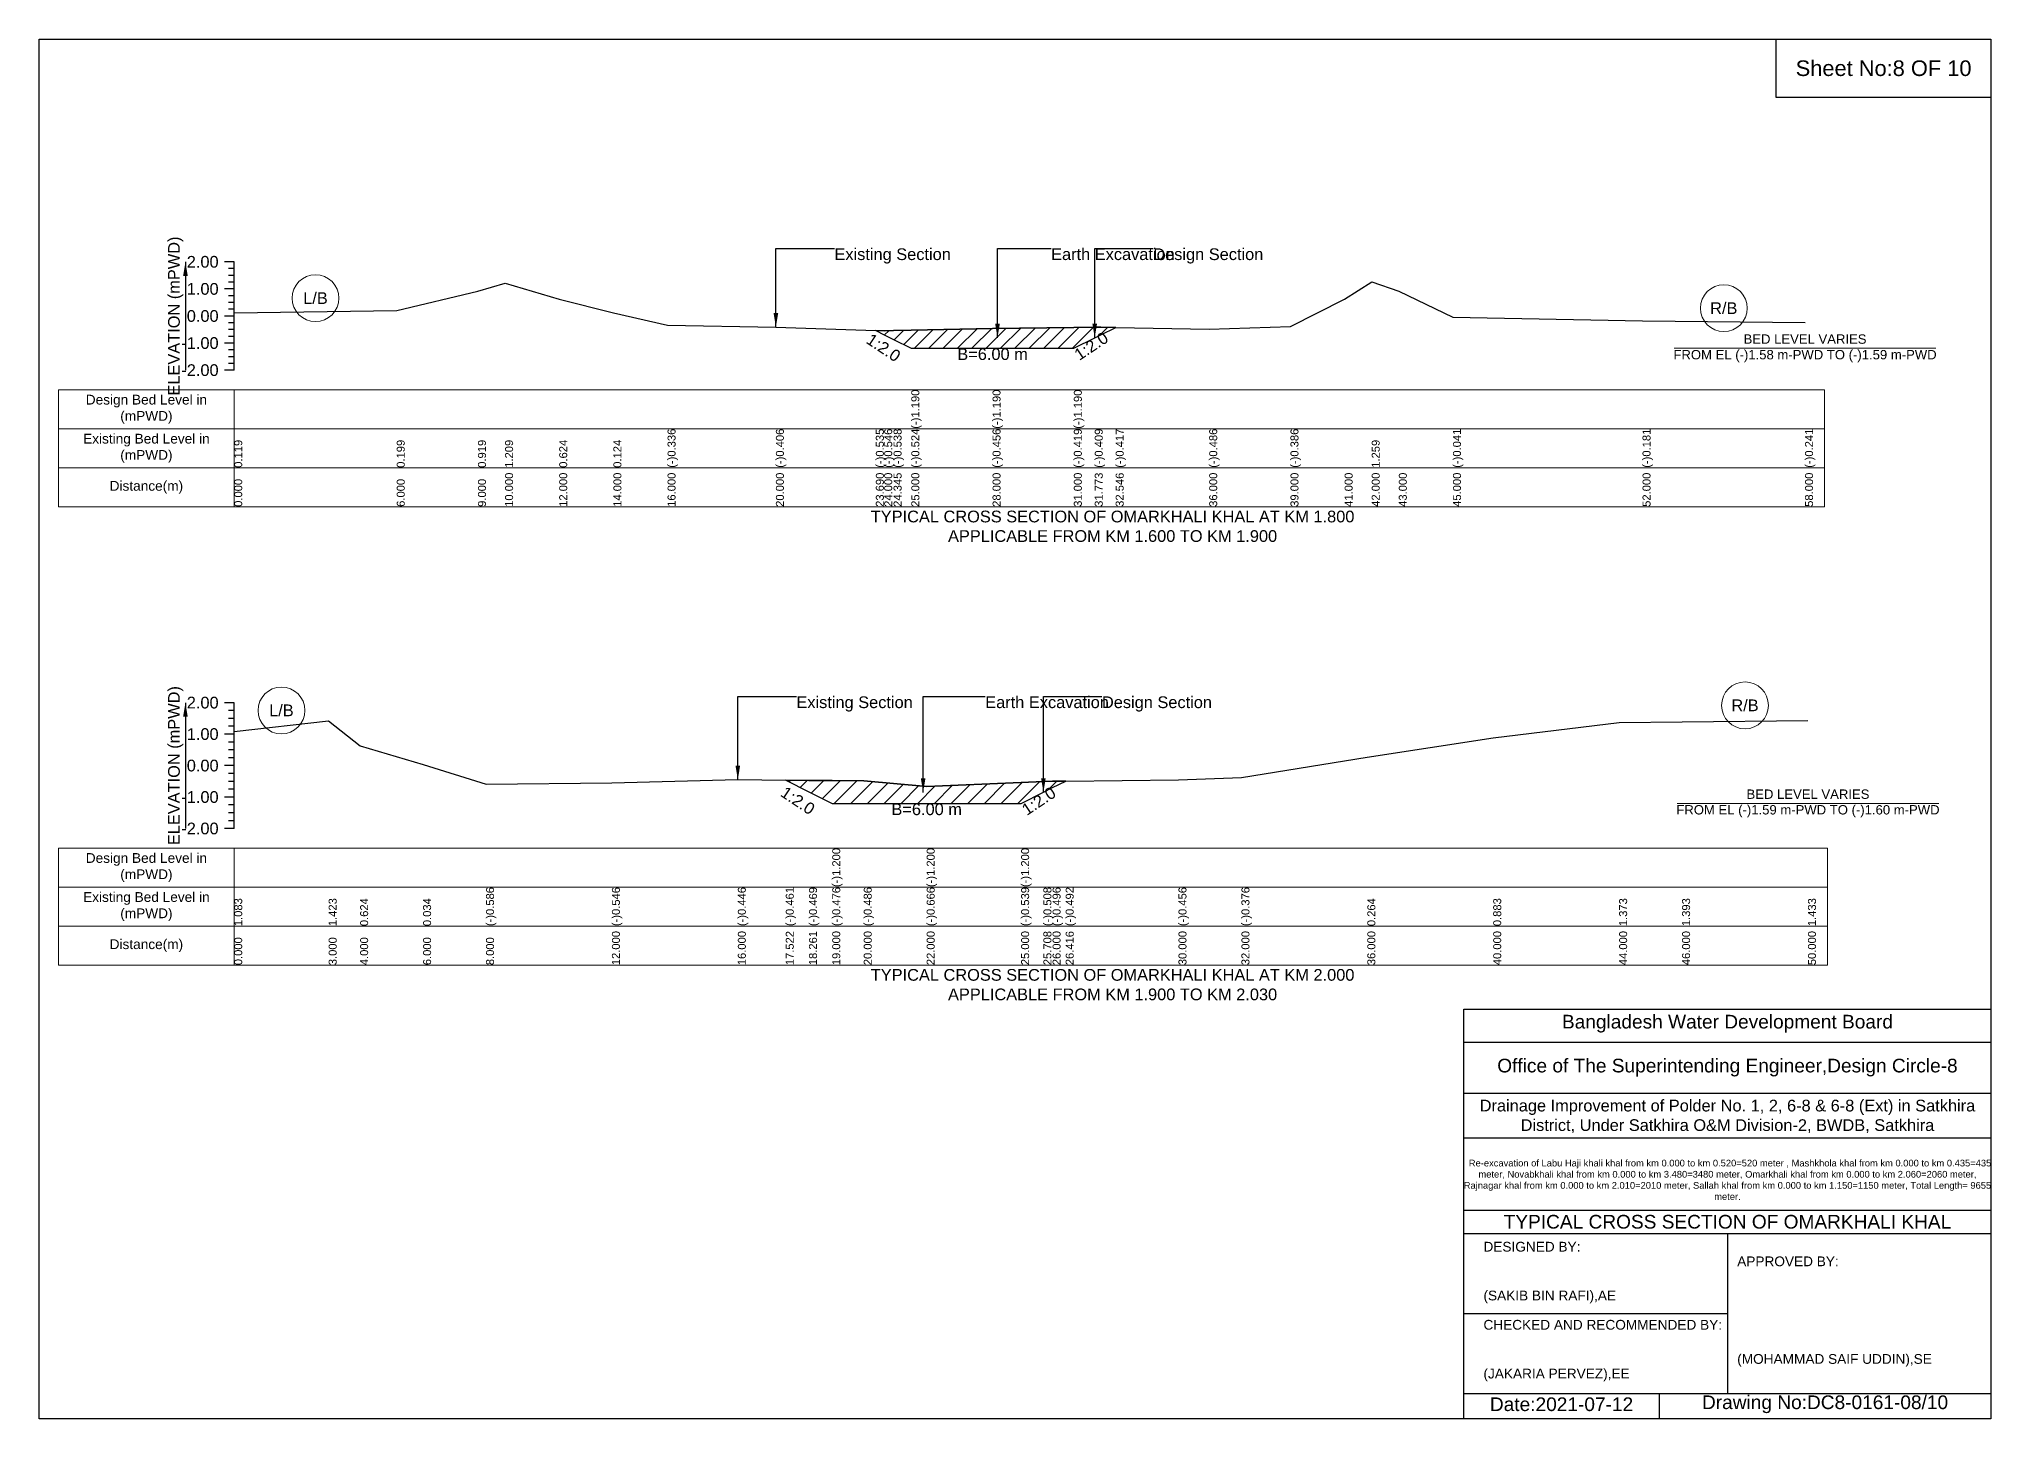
# Model space of a CAD drawing. Header units: inches. Extents: x 91000 to 648000, y -5656 to 141.
# Drawn here: x 440000 to 448000, y -5656 to 0 of the extents above; entities that cross this region are included whole.
import ezdxf

# ---------------------------------------------------------------- set-up
doc = ezdxf.new("R2010")
doc.units = ezdxf.units.IN
doc.header["$LTSCALE"] = 7
doc.header["$MEASUREMENT"] = 0
for name, color, linetype, lineweight in [('Cross section Data Border', 7, 'Continuous', 9), ('Cross Section Labels', 7, 'Continuous', 9), ('Existing_Bed_Level for Xsection', 7, 'Continuous', 25)]:
    doc.layers.add(name, color=color, linetype=linetype, lineweight=lineweight)
doc.styles.get("Standard").update_dxf_attribs({"font": 'arial.ttf'})
doc.dimstyles.get("Standard").update_dxf_attribs({"dimtxt": 0.18, "dimasz": 0.18, "dimexe": 0.18, "dimexo": 0.0625, "dimgap": 0.09, "dimtad": 0, "dimtih": 1, "dimtoh": 1, "dimdec": 4, "dimzin": 0, "dimdsep": 46, "dimtxsty": 'Standard', "dimcen": 0.09, "dimadec": 0, "dimazin": 0, "dimtfac": 1, "dimtdec": 4, "dimtofl": 0, "dimtmove": 0, "dimatfit": 3, "dimfxl": 1, "dimtolj": 1, "dimtzin": 0, "dimarcsym": 0})

msp = doc.modelspace()

# ---------------------------------------------------------------- hatches: boundary and pattern name
at = {"layer": 'Existing_Bed_Level for Xsection'}
h = msp.add_hatch(dxfattribs=at)
h.set_pattern_fill('ANSI31', color=256, scale=333, style=0)
h.paths.add_polyline_path([(443429.6, -1194.8), (443464, -1212), (443502.3, -1231.1), (443575, -1267.5), (443908, -1267.5), (444241, -1267.5), (444326.8, -1224.6), (444352, -1212), (444412.6, -1181.7), (444352, -1180.5), (444326.8, -1180.8), (444241, -1181.8), (443908, -1186), (443575, -1193.5), (443502.3, -1195.1), (443464, -1196)])
h = msp.add_hatch(dxfattribs=at)
h.set_pattern_fill('ANSI31', color=256, scale=387, style=0)
h.paths.add_polyline_path([(443060.4, -3037.6), (443155.7, -3085.2), (443251, -3132.9), (443380, -3132.9), (443638, -3132.9), (444025, -3132.9), (444116.4, -3087.2), (444154, -3068.4), (444207.7, -3041.5), (444154, -3042.1), (444116.4, -3043.7), (444025, -3047.6), (443638, -3064), (443380, -3040.8), (443251, -3039.5), (443155.7, -3038.5)])

# ---------------------------------------------------------------- linework, layer by layer
for points in [[(440000, 0), (448000, 0), (448000, -5656), (440000, -5656)], [(447120, 0), (448000, 0), (448000, -240), (447120, -240)]]:
    msp.add_lwpolyline(points, close=True)
for points in [[(445840, -5656), (445840, -3976), (448000, -3976)], [(445840, -4112), (448000, -4112)], [(445840, -4320), (448000, -4320)], [(445840, -4504), (448000, -4504)], [(445840, -4800), (448000, -4800)], [(445840, -4896), (448000, -4896)], [(446920, -4896), (446920, -5552)], [(445840, -5224), (446920, -5224)], [(445840, -5552), (448000, -5552)], [(446640, -5552), (446640, -5656)]]:
    msp.add_lwpolyline(points)
at = {"layer": 'Cross section Data Border'}
for points in [[(440080, -1437.4), (447318, -1437.4), (447318, -1917.4), (440080, -1917.4)], [(440080, -3316.1), (447330, -3316.1), (447330, -3796.1), (440080, -3796.1)]]:
    msp.add_lwpolyline(points, close=True, dxfattribs=at)
for points in [[(440800, -1437.4), (440800, -1917.4)], [(440080, -1597.4), (447318, -1597.4)], [(440080, -1757.4), (447318, -1757.4)], [(440800, -3316.1), (440800, -3796.1)], [(440080, -3476.1), (447330, -3476.1)], [(440080, -3636.1), (447330, -3636.1)]]:
    msp.add_lwpolyline(points, dxfattribs=at)
at = {"layer": 'Cross Section Labels'}
for points in [[(446702.2, -1267.5), (447773.8, -1267.5)], [(446714.2, -3132.9), (447785.8, -3132.9)]]:
    msp.add_lwpolyline(points, dxfattribs=at)
for centre in [(441133, -1062.2), (446905, -1103.3), (446992, -2731.3), (440993.5, -2751.9)]:
    msp.add_circle(centre, 96, dxfattribs=at)
at = {"layer": 'Existing_Bed_Level for Xsection'}
for points in [[(440800, -913.4), (440760, -913.4)], [(440800, -941.1), (440776, -941.1)], [(440800, -1357.4), (440800, -1246.4), (440800, -1135.4), (440800, -1024.4), (440800, -913.4)], [(440800, -1024.4), (440760, -1024.4)], [(440800, -968.9), (440776, -968.9)], [(440800, -996.6), (440776, -996.6)], [(440800, -1122.2), (441466, -1113.3), (441799, -1033.4), (441910, -1001.2), (442132, -1066.1), (442354, -1121.6), (442576, -1172.7), (443020, -1180.5), (443429.6, -1194.8), (443464, -1196), (443502.3, -1195.1), (443575, -1193.5), (443575, -1193.5), (443908, -1186), (443908, -1186), (444241, -1181.8), (444241, -1181.8), (444326.8, -1180.8), (444352, -1180.5), (444412.6, -1181.7), (444796, -1189.3), (445129, -1178.2), (445351, -1066.1), (445462, -995.6), (445573, -1033.4), (445795, -1139.9), (446572, -1155.5), (447238, -1162.1)], [(440800, -1052.1), (440776, -1052.1)], [(440800, -1079.9), (440776, -1079.9)], [(440800, -1107.6), (440776, -1107.6)], [(440800, -1135.4), (440760, -1135.4)], [(440800, -1163.1), (440776, -1163.1)], [(440800, -1190.9), (440776, -1190.9)], [(440800, -1246.4), (440760, -1246.4)], [(440800, -1218.6), (440776, -1218.6)], [(440800, -1274.1), (440776, -1274.1)], [(440800, -1357.4), (440760, -1357.4)], [(440800, -1301.9), (440776, -1301.9)], [(440800, -1329.6), (440776, -1329.6)], [(440800, -2720.1), (440760, -2720.1)], [(440800, -2752.3), (440776, -2752.3)], [(440800, -2784.6), (440776, -2784.6)], [(440800, -3236.1), (440800, -3107.1), (440800, -2978.1), (440800, -2849.1), (440800, -2720.1)], [(440800, -2838.4), (441187, -2794.5), (441316, -2897.6), (441574, -2973.7), (441832, -3053.7), (442348, -3048.5), (442864, -3035.6), (443060.4, -3037.6), (443155.7, -3038.5), (443251, -3039.5), (443251, -3039.5), (443380, -3040.8), (443638, -3064), (443638, -3064), (444025, -3047.6), (444025, -3047.6), (444116.4, -3043.7), (444154, -3042.1), (444207.7, -3041.5), (444670, -3036.9), (444928, -3026.6), (445444, -2944), (445960, -2864.2), (446476, -2801), (446734, -2798.4), (447250, -2793.2)], [(440800, -2849.1), (440760, -2849.1)], [(440800, -2816.8), (440776, -2816.8)], [(440800, -2881.3), (440776, -2881.3)], [(440800, -2913.6), (440776, -2913.6)], [(440800, -2945.8), (440776, -2945.8)], [(440800, -2978.1), (440760, -2978.1)], [(440800, -3010.3), (440776, -3010.3)], [(440800, -3107.1), (440760, -3107.1)], [(440800, -3042.6), (440776, -3042.6)], [(440800, -3074.8), (440776, -3074.8)], [(440800, -3139.3), (440776, -3139.3)], [(440800, -3171.6), (440776, -3171.6)], [(440800, -3236.1), (440760, -3236.1)], [(440800, -3203.8), (440776, -3203.8)]]:
    msp.add_lwpolyline(points, dxfattribs=at)
for points in [[(443429.6, -1194.8), (443429.6, -1194.8), (443464, -1212), (443502.3, -1231.1), (443575, -1267.5), (443575, -1267.5), (443908, -1267.5), (443908, -1267.5), (444241, -1267.5), (444241, -1267.5), (444326.8, -1224.6), (444352, -1212), (444412.6, -1181.7), (444412.6, -1181.7), (444412.6, -1181.7), (444352, -1180.5), (444326.8, -1180.8), (444241, -1181.8), (444241, -1181.8), (443908, -1186), (443908, -1186), (443575, -1193.5), (443575, -1193.5), (443502.3, -1195.1), (443464, -1196), (443429.6, -1194.8)], [(443060.4, -3037.6), (443155.7, -3085.2), (443251, -3132.9), (443251, -3132.9), (443380, -3132.9), (443638, -3132.9), (443638, -3132.9), (444025, -3132.9), (444025, -3132.9), (444116.4, -3087.2), (444154, -3068.4), (444207.7, -3041.5), (444154, -3042.1), (444116.4, -3043.7), (444025, -3047.6), (444025, -3047.6), (443638, -3064), (443638, -3064), (443380, -3040.8), (443251, -3039.5), (443251, -3039.5), (443155.7, -3038.5)]]:
    msp.add_lwpolyline(points, close=True, dxfattribs=at)

# ---------------------------------------------------------------- texts
at = {"attachment_point": 5}
for s, insert, char_height in [('Sheet No:8 OF 10', (447560, -120), 64), ('Bangladesh Water Development Board', (446920, -4036), 56), ('Office of The Superintending Engineer,Design Circle-8', (446920, -4216), 56)]:
    msp.add_mtext(s, dxfattribs=dict(at, insert=insert, char_height=char_height))
for s, insert, char_height, width, attachment_point in [('Drainage Improvement of Polder No. 1, 2, 6-8 & 6-8 (Ext) in Satkhira District, Under Satkhira O&M Division-2, BWDB, Satkhira', (446920, -4416), 48, 2240, 5), ('  Re-excavation of Labu Haji khali khal from km 0.000 to km 0.520=520 meter , Mashkhola khal from km 0.000 to km 0.435=435 meter, Novabkhali khal from km 0.000 to km 3.480=3480 meter, Omarkhali khal from km 0.000 to km 2.060=2060 meter, Rajnagar khal from km 0.000 to km 2.010=2010 meter, Sallah khal from km 0.000 to km 1.150=1150 meter, Total Length= 9655 meter. ', (446920, -4676), 27.4148, 2160, 5), ('TYPICAL CROSS SECTION OF OMARKHALI KHAL', (446920, -4848), 56, 2240, 5), ('DESIGNED BY:^J^J^J(SAKIB BIN RAFI),AE', (445920, -5056), 40, 1120, 4), ('APPROVED BY:^J^J^J^J^J^J(MOHAMMAD SAIF UDDIN),SE', (446960, -5216), 40, 1120, 4), ('CHECKED AND RECOMMENDED BY:^J^J^J(JAKARIA PERVEZ),EE', (445920, -5376), 40, 1120, 4), ('Date:2021-07-12', (446240, -5596), 56, 1120, 5), ('Drawing No:DC8-0161-08/10', (447320, -5596), 56, 1760, 5)]:
    msp.add_mtext(s, dxfattribs=dict(insert=insert, char_height=char_height, width=width, attachment_point=attachment_point))
at = {"layer": 'Cross section Data Border', "char_height": 40, "width": 640, "attachment_point": 5}
for s, insert in [('Design Bed Level in (mPWD)', (440440, -1517.4)), ('Existing Bed Level in (mPWD)', (440440, -1677.4)), ('Distance(m)', (440440, -1837.4)), ('Design Bed Level in (mPWD)', (440440, -3396.1)), ('Existing Bed Level in (mPWD)', (440440, -3556.1)), ('Distance(m)', (440440, -3716.1))]:
    msp.add_mtext(s, dxfattribs=dict(at, insert=insert))
at = {"layer": 'Cross Section Labels'}
for s, insert, char_height, attachment_point in [('Existing Section', (443260, -857.9), 48, 1), ('Earth Excavation', (444148, -857.9), 48, 1), ('Design Section', (444566.8, -857.9), 48, 1), ('L/B', (441133, -1062.2), 48, 5), ('R/B', (446905, -1103.3), 48, 5), ('B=6.00 m', (443908, -1267.5), 48, 2), ('BED LEVEL VARIES ^JFROM EL (-)1.58 m-PWD TO (-)1.59 m-PWD', (447238, -1267.5), 38.4, 5), ('TYPICAL CROSS SECTION OF OMARKHALI KHAL AT KM 1.800^JAPPLICABLE FROM KM 1.600 TO KM 1.900', (444400, -1997.4), 48, 5), ('Existing Section', (443104, -2694.3), 48, 1), ('Earth Excavation', (443878, -2694.3), 48, 1), ('Design Section', (444356.4, -2694.3), 48, 1), ('R/B', (446992, -2731.3), 48, 5), ('L/B', (440993.5, -2751.9), 48, 5), ('BED LEVEL VARIES ^JFROM EL (-)1.59 m-PWD TO (-)1.60 m-PWD', (447250, -3132.9), 38.4, 5), ('B=6.00 m', (443638, -3132.9), 48, 2), ('TYPICAL CROSS SECTION OF OMARKHALI KHAL AT KM 2.000^JAPPLICABLE FROM KM 1.900 TO KM 2.030', (444400, -3876.1), 48, 5)]:
    msp.add_mtext(s, dxfattribs=dict(at, insert=insert, char_height=char_height, attachment_point=attachment_point))
at = {"layer": 'Cross Section Labels', "char_height": 48, "attachment_point": 2}
for insert, rotation in [((443474.6, -1245), 326.30993), ((444299.1, -1238.5), 33.69007), ((443123.4, -3101.4), 326.30993), ((444084.1, -3103.3), 33.69007)]:
    msp.add_mtext('1:2.0', dxfattribs=dict(at, insert=insert, rotation=rotation))
at = {"layer": 'Existing_Bed_Level for Xsection', "rotation": 90}
for s, insert, char_height, attachment_point in [('ELEVATION (mPWD)', (440560, -1135.4), 48, 5), ('(-)1.190', (443575, -1597.4), 32.8, 1), ('(-)1.190', (443908, -1597.4), 32.8, 1), ('(-)1.190', (444241, -1597.4), 32.8, 1), ('(-)0.336', (442576, -1757.4), 32.8, 1), ('(-)0.406', (443020, -1757.4), 32.8, 1), ('(-)0.535', (443429.6, -1757.4), 32.8, 1), ('(-)0.546', (443464, -1757.4), 32.8, 1), ('(-)0.538', (443502.3, -1757.4), 32.8, 1), ('(-)0.524', (443575, -1757.4), 32.8, 1), ('(-)0.456', (443908, -1757.4), 32.8, 1), ('(-)0.419', (444241, -1757.4), 32.8, 1), ('(-)0.409', (444326.8, -1757.4), 32.8, 1), ('(-)0.417', (444412.6, -1757.4), 32.8, 1), ('(-)0.486', (444796, -1757.4), 32.8, 1), ('(-)0.386', (445129, -1757.4), 32.8, 1), ('(-)0.041', (445795, -1757.4), 32.8, 1), ('(-)0.181', (446572, -1757.4), 32.8, 1), ('(-)0.241', (447238, -1757.4), 32.8, 1), ('0.119', (440800, -1757.4), 32.8, 1), ('0.199', (441466, -1757.4), 32.8, 1), ('0.919', (441799, -1757.4), 32.8, 1), ('1.209', (441910, -1757.4), 32.8, 1), ('0.624', (442132, -1757.4), 32.8, 1), ('0.124', (442354, -1757.4), 32.8, 1), ('1.259', (445462, -1757.4), 32.8, 1), ('0.000', (440800, -1917.4), 32.8, 1), ('6.000', (441466, -1917.4), 32.8, 1), ('9.000', (441799, -1917.4), 32.8, 1), ('10.000', (441910, -1917.4), 32.8, 1), ('12.000', (442132, -1917.4), 32.8, 1), ('14.000', (442354, -1917.4), 32.8, 1), ('16.000', (442576, -1917.4), 32.8, 1), ('20.000', (443020, -1917.4), 32.8, 1), ('23.690', (443429.6, -1917.4), 32.8, 1), ('24.000', (443464, -1917.4), 32.8, 1), ('24.345', (443502.3, -1917.4), 32.8, 1), ('25.000', (443575, -1917.4), 32.8, 1), ('28.000', (443908, -1917.4), 32.8, 1), ('31.000', (444241, -1917.4), 32.8, 1), ('31.773', (444326.8, -1917.4), 32.8, 1), ('32.546', (444412.6, -1917.4), 32.8, 1), ('36.000', (444796, -1917.4), 32.8, 1), ('39.000', (445129, -1917.4), 32.8, 1), ('41.000', (445351, -1917.4), 32.8, 1), ('42.000', (445462, -1917.4), 32.8, 1), ('43.000', (445573, -1917.4), 32.8, 1), ('45.000', (445795, -1917.4), 32.8, 1), ('52.000', (446572, -1917.4), 32.8, 1), ('58.000', (447238, -1917.4), 32.8, 1), ('ELEVATION (mPWD)', (440560, -2978.1), 48, 5), ('(-)1.200', (443251, -3476.1), 32.8, 1), ('(-)1.200', (443638, -3476.1), 32.8, 1), ('(-)1.200', (444025, -3476.1), 32.8, 1), ('(-)0.586', (441832, -3636.1), 32.8, 1), ('(-)0.546', (442348, -3636.1), 32.8, 1), ('(-)0.446', (442864, -3636.1), 32.8, 1), ('(-)0.461', (443060.4, -3636.1), 32.8, 1), ('(-)0.469', (443155.7, -3636.1), 32.8, 1), ('(-)0.476', (443251, -3636.1), 32.8, 1), ('(-)0.486', (443380, -3636.1), 32.8, 1), ('(-)0.666', (443638, -3636.1), 32.8, 1), ('(-)0.539', (444025, -3636.1), 32.8, 1), ('(-)0.508', (444116.4, -3636.1), 32.8, 1), ('(-)0.496', (444154, -3636.1), 32.8, 1), ('(-)0.492', (444207.7, -3636.1), 32.8, 1), ('(-)0.456', (444670, -3636.1), 32.8, 1), ('(-)0.376', (444928, -3636.1), 32.8, 1), ('1.083', (440800, -3636.1), 32.8, 1), ('1.423', (441187, -3636.1), 32.8, 1), ('0.624', (441316, -3636.1), 32.8, 1), ('0.034', (441574, -3636.1), 32.8, 1), ('0.264', (445444, -3636.1), 32.8, 1), ('0.883', (445960, -3636.1), 32.8, 1), ('1.373', (446476, -3636.1), 32.8, 1), ('1.393', (446734, -3636.1), 32.8, 1), ('1.433', (447250, -3636.1), 32.8, 1), ('12.000', (442348, -3796.1), 32.8, 1), ('16.000', (442864, -3796.1), 32.8, 1), ('17.522', (443060.4, -3796.1), 32.8, 1), ('18.261', (443155.7, -3796.1), 32.8, 1), ('19.000', (443251, -3796.1), 32.8, 1), ('20.000', (443380, -3796.1), 32.8, 1), ('22.000', (443638, -3796.1), 32.8, 1), ('25.000', (444025, -3796.1), 32.8, 1), ('25.708', (444116.4, -3796.1), 32.8, 1), ('26.000', (444154, -3796.1), 32.8, 1), ('26.416', (444207.7, -3796.1), 32.8, 1), ('30.000', (444670, -3796.1), 32.8, 1), ('32.000', (444928, -3796.1), 32.8, 1), ('36.000', (445444, -3796.1), 32.8, 1), ('40.000', (445960, -3796.1), 32.8, 1), ('44.000', (446476, -3796.1), 32.8, 1), ('46.000', (446734, -3796.1), 32.8, 1), ('50.000', (447250, -3796.1), 32.8, 1), ('0.000', (440800, -3796.1), 32.8, 1), ('3.000', (441187, -3796.1), 32.8, 1), ('4.000', (441316, -3796.1), 32.8, 1), ('6.000', (441574, -3796.1), 32.8, 1), ('8.000', (441832, -3796.1), 32.8, 1)]:
    msp.add_mtext(s, dxfattribs=dict(at, insert=insert, char_height=char_height, attachment_point=attachment_point))
at = {"layer": 'Existing_Bed_Level for Xsection', "char_height": 48, "attachment_point": 6}
for s, insert in [('2.00', (440736, -913.4)), ('1.00', (440736, -1024.4)), ('0.00', (440736, -1135.4)), ('-1.00', (440736, -1246.4)), ('-2.00', (440736, -1357.4)), ('2.00', (440736, -2720.1)), ('1.00', (440736, -2849.1)), ('0.00', (440736, -2978.1)), ('-1.00', (440736, -3107.1)), ('-2.00', (440736, -3236.1))]:
    msp.add_mtext(s, dxfattribs=dict(at, insert=insert))

# ---------------------------------------------------------------- leaders
at = {"layer": 'Cross Section Labels', "annotation_type": 0, "has_hookline": 1, "hookline_direction": 0}
for points, text_width in [([(443020, -1180.5), (443020, -857.9), (443259.9, -857.9)], 467.2), ([(443928.2, -1224.5), (443928.2, -857.9), (444147.9, -857.9)], 497), ([(444326.8, -1224.6), (444326.8, -857.9), (444566.7, -857.9)], 441.2), ([(442864, -3035.6), (442864, -2694.3), (443103.9, -2694.3)], 467.2), ([(443623.5, -3087.8), (443623.5, -2694.3), (443877.9, -2694.3)], 497), ([(444116.4, -3087.2), (444116.4, -2694.3), (444356.3, -2694.3)], 441.2)]:
    msp.add_leader(points, dimstyle='Standard', override={"dimasz": 57.6}, dxfattribs=dict(at, text_width=text_width))
at = {"layer": 'Existing_Bed_Level for Xsection'}
for points in [[(440600, -913.4), (440600, -1357.4)], [(440600, -2720.1), (440600, -3236.1)]]:
    msp.add_leader(points, dimstyle='Standard', override={"dimasz": 57.6}, dxfattribs=at)

doc.saveas('drawing.dxf')
